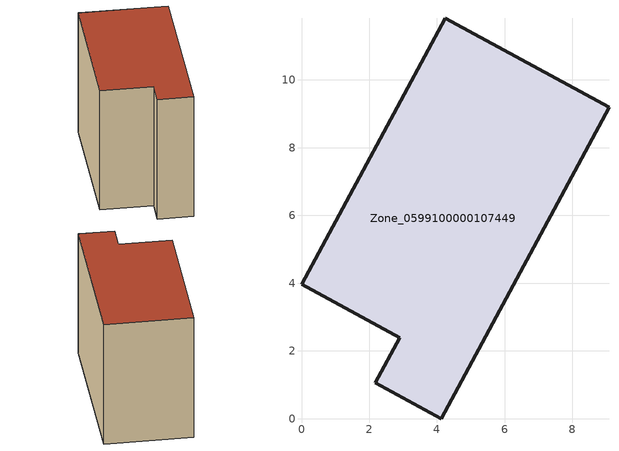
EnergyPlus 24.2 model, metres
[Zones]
Zone_0599100000107449
 floor ground (C_G): 9.08,9.19 4.13,0 2.18,1.06 2.9,2.38 0,3.96 4.25,11.82 z0
 wall outside (C_F): 4.13,0 9.08,9.19 4.25,11.82 0,3.96 2.9,2.38 2.18,1.06 4.13,0 z0:8.51
 roof outside (C_R): 2.18,1.06 4.13,0 9.08,9.19 4.25,11.82 0,3.96 2.9,2.38 z8.51
[BUILDING]
Pand.0599100000107449: North Axis=0; Terrain=City; Loads Convergence Tolerance Value=0.04; Temperature Convergence Tolerance Value=0.4; Solar Distribution=FullExterior; Maximum Number of Warmup Days=25; Minimum Number of Warmup Days=1
[Site:Location]
Rotterdam.The.Hague.AP_ZH_NLD Design_Conditions: Latitude=51.96; Longitude=4.45; Time Zone=1; Elevation=-4.5
[SITE:GROUNDTEMPERATURE:BUILDINGSURFACE]
18, 18, 18, 18, 18, 18, 18, 18, 18, 18, 18, 18
[MATERIAL] Thermal Absorptance=0.9; Solar Absorptance=0.7; Visible Absorptance=0.7
Name | Roughness | Thickness | Conductivity | Density | Specific Heat
G.TI.1975-1991 | MediumSmooth | 0.15 | 0.288461 | 540 | 1210
F.TI.1975-1991 | Rough | 0.3 | 0.230769 | 1920 | 840
R.TI.1975-1991 | MediumRough | 0.2 | 0.153846 | 1500 | 1000
[CONSTRUCTION]
C_G: G.TI.1975-1991
C_F: F.TI.1975-1991
C_R: R.TI.1975-1991
[ZONE]
Zone_0599100000107449: Type=1; Multiplier=1; Ceiling Height=Autocalculate; Volume=Autocalculate; Floor Area=autocalculate; Part of Total Floor Area=Yes
[ZONEINFILTRATION:DESIGNFLOWRATE]
Infil_Zone_0599100000107449: Zone or ZoneList or Space or SpaceList=Zone_0599100000107449; Schedule=AlwaysOn; Design Flow Rate Calculation Method=Flow/Area; Flow Rate per Floor Area=0.003; Constant Term Coefficient=1; Temperature Term Coefficient=0; Velocity Term Coefficient=0; Velocity Squared Term Coefficient=0
[HVACTEMPLATE:ZONE:IDEALLOADSAIRSYSTEM]
Zone_0599100000107449: Maximum Heating Supply Air Temperature=50; Minimum Cooling Supply Air Temperature=13; Maximum Heating Supply Air Humidity Ratio=0.0156; Minimum Cooling Supply Air Humidity Ratio=0.0077; Heating Limit=NoLimit; Cooling Limit=NoLimit; Dehumidification Control Type=ConstantSensibleHeatRatio; Cooling Sensible Heat Ratio=0.7; Dehumidification Setpoint=60; Humidification Control Type=None; Humidification Setpoint=30; Outdoor Air Method=None; Outdoor Air Flow Rate per Person=0.00944; Outdoor Air Flow Rate per Zone Floor Area=0; Outdoor Air Flow Rate per Zone=0; Demand Controlled Ventilation Type=None; Outdoor Air Economizer Type=NoEconomizer; Heat Recovery Type=None; Sensible Heat Recovery Effectiveness=0.7; Latent Heat Recovery Effectiveness=0.65
[ZONECONTROL:THERMOSTAT]
ThermostatControl_Zone_0599100000107449: Zone or ZoneList=Zone_0599100000107449; Control Type Schedule=DualSetpointControlType; Control 1=Thermostat_Zone_0599100000107449; Temperature Difference Between Cutout And Setpoint=0
[THERMOSTATSETPOINT:DUALSETPOINT]
Thermostat_Zone_0599100000107449: Heating Setpoint Temperature Schedule=HeatingSetpoint_Zone_0599100000107449; Cooling Setpoint Temperature Schedule=CoolingSetpoint_Zone_0599100000107449
[SCHEDULE:COMPACT]
HeatingSetpoint_Zone_0599100000107449: Through: 12/31, For: AllDays, Until: 24:00, 21
CoolingSetpoint_Zone_0599100000107449: Through: 12/31, For: AllDays, Until: 24:00, 24
DualSetpointControlType: Through: 12/31, For: AllDays, Until: 24:00, 4
AlwaysOn: Through: 12/31, For: AllDays, Until: 24:00, 1
